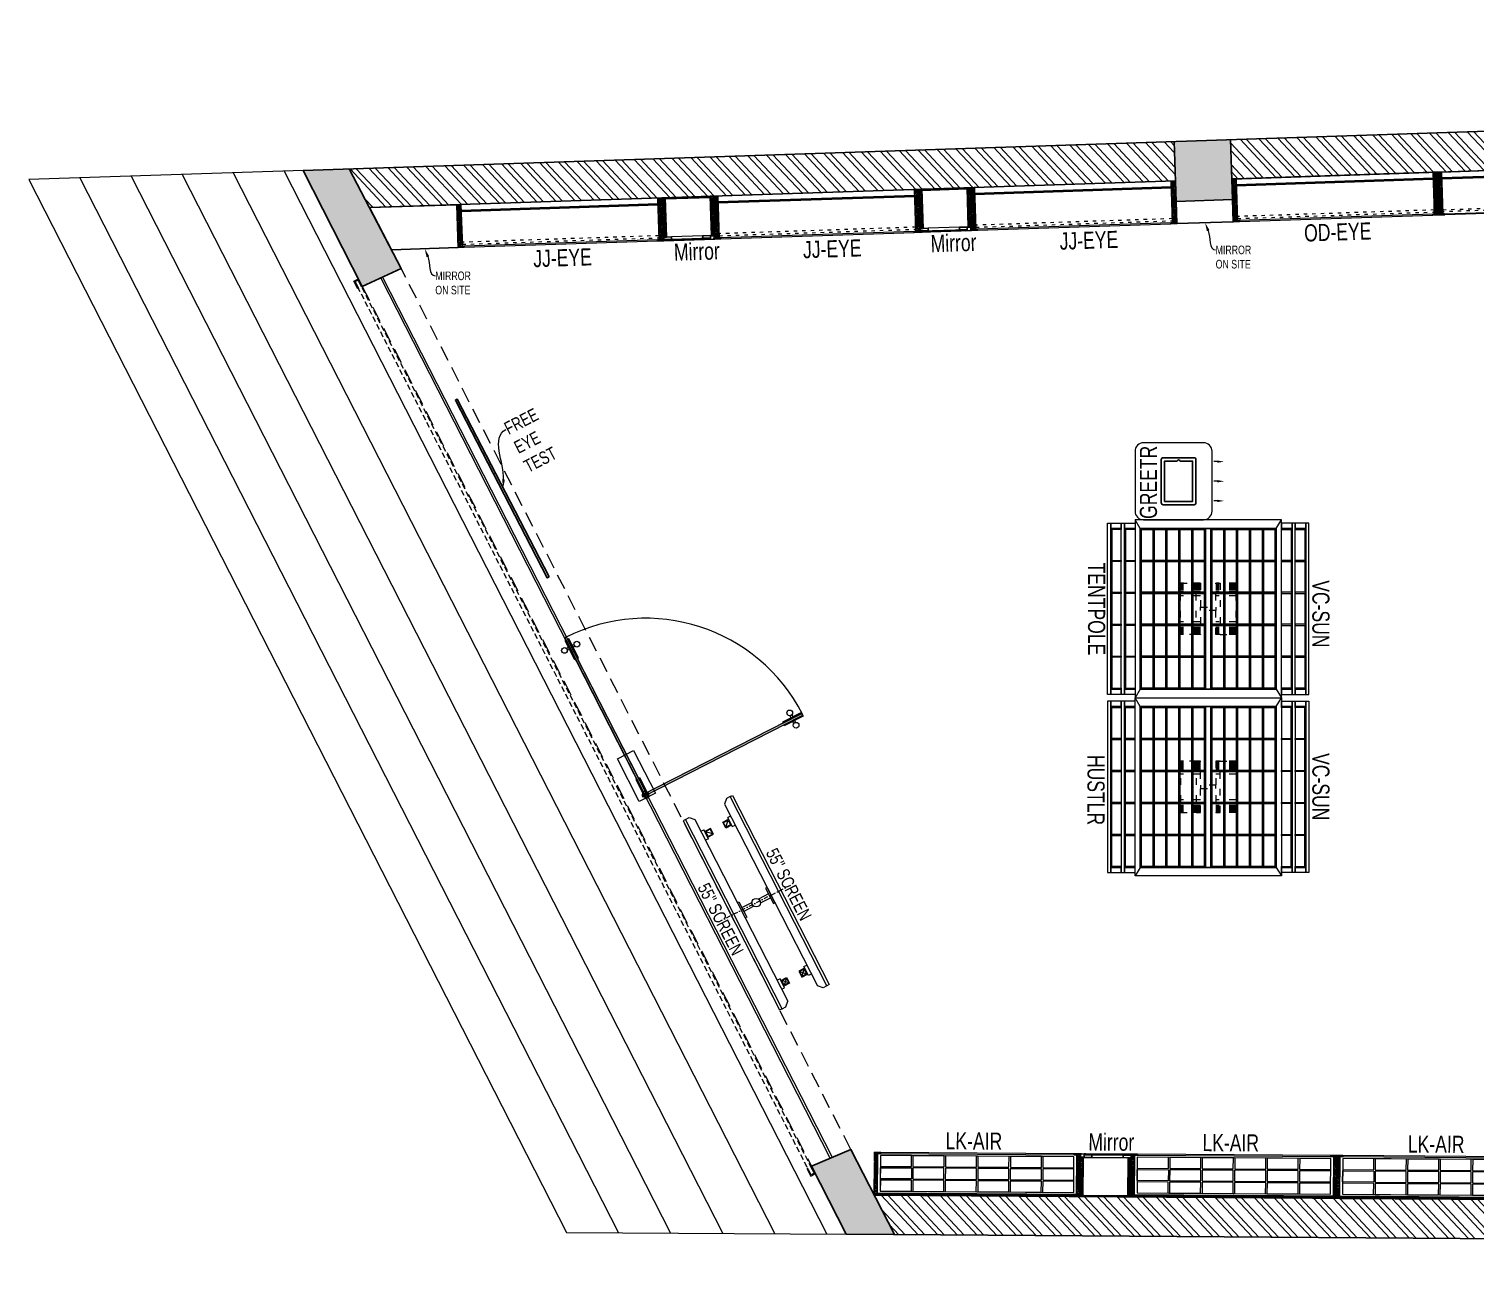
# Model space of a CAD drawing. Header units: feet. Extents: x 7170650 to 7197982, y -5581628 to -5574431.
# Drawn here: x 7170650 to 7179096, y -5581628 to -5574431 of the extents above; entities that cross this region are included whole.
import ezdxf
from ezdxf import colors
from ezdxf.entities.mleader import LeaderData, LeaderLine
from ezdxf.math import Vec2, Vec3

# ---------------------------------------------------------------- set-up
doc = ezdxf.new("R2010")
doc.units = ezdxf.units.FT
doc.header["$LTSCALE"] = 33
doc.header["$MEASUREMENT"] = 0
for name, pattern in [('a_p6_plan_L18$0$HIDDEN', [0.375, 0.25, -0.125]), ('ACAD_ISO03W100', [30, 12, -18]), ('DASHDOT2', [0.5, 0.25, -0.125, 0, -0.125]), ('HIDDENX2', [0.75, 0.5, -0.25])]:
    doc.linetypes.add(name, pattern=pattern)
for name, color, linetype, lineweight in [('A-Glazing', 4, 'Continuous', 20), ('A-shutter', 8, 'Continuous', 18), ('beam', 90, 'Continuous', 9), ('Glazing', 141, 'Continuous', 15), ('LENS-DIM', 252, 'Continuous', 5), ('LENS-PARTITION', 21, 'Continuous', 25), ('LENS-TEXT', 31, 'Continuous', 5), ('LENS_DIMENSION', 193, 'Continuous', 0), ('LENS_TEXT', 31, 'Continuous', 5), ('LK-EQPMT', 3, 'Continuous', 18), ('LK-FF&E FLOOR', 1, 'Continuous', 9), ('LK-FF&E WALL', 1, 'Continuous', 9), ('LK-IT', 3, 'Continuous', 18), ('LN-ELEVATION-1', 81, 'Continuous', 25), ('LN-ELEVATION-2', 103, 'Continuous', 20), ('LN-ELEVATION-3', 125, 'Continuous', 18), ('LN-ELEVATION-4', 145, 'Continuous', 13), ('LN-ELEVATION-5', 167, 'Continuous', 5), ('LN-HATCH', 251, 'Continuous', 0), ('PLANO-TXT', 252, 'Continuous', 5), ('rolling shutter', 1, 'Continuous', 5), ('Steps', 4, 'Continuous', 9)]:
    doc.layers.add(name, color=color, linetype=linetype, lineweight=lineweight)
doc.layers.add('A-WALL', color=1, linetype='Continuous')
doc.layers.add('column', color=10, linetype='Continuous')
doc.styles.add('LK TXT', font='GILC____.TTF', dxfattribs={"height": 100})
doc.styles.get("Standard").update_dxf_attribs({"font": 'GILC____.TTF'})
pattern_1 = [(45, (7858054.0837, 3504049.203), (-4.4901280605, 4.4901280605), [])]
pattern_2 = [(45, (4209746.0415, 1706864.74), (-4.4901280605, 4.4901280605), [])]
pattern_3 = [(45, (4210046.0415, 1706864.74), (-4.4901280605, 4.4901280605), [])]

# ---------------------------------------------------------------- blocks, each defined once
blk = doc.blocks.new('*U48')
at = {"layer": 'A-shutter', "color": 5, "ltscale": 10}
for points in [[(41039715, -1561539.2), (41039715, -1561544.2), (41039670, -1561544.2), (41039670, -1561564.2), (41039715, -1561564.2), (41039715, -1561569.2), (41039665, -1561569.2), (41039665, -1561539.2)], [(41045482.7, -1561539.2), (41045482.7, -1561544.2), (41045527.7, -1561544.2), (41045527.7, -1561564.2), (41045482.7, -1561564.2), (41045482.7, -1561569.2), (41045532.7, -1561569.2), (41045532.7, -1561539.2)]]:
    blk.add_lwpolyline(points, close=True, dxfattribs=at)
at = {"layer": 'A-shutter', "color": 5, "linetype": 'HIDDENX2', "ltscale": 2}
blk.add_lwpolyline([(41039670, -1561544.2), (41039670, -1561564.2), (41045527.7, -1561564.2), (41045527.7, -1561544.2)], close=True, dxfattribs=at)
blk = doc.blocks.new('A$C8e6e9e5d')
at = {"layer": 'column'}
h = blk.add_hatch(color=8, dxfattribs=at)
h.dxf.hatch_style = 1
h.paths.add_polyline_path([(-1889.2, 6873.5), (-1906.9, 7161.4), (-2231, 7150.6), (-2218.9, 6859.7)])
h.paths.add_polyline_path([(-5674.8, 6711.3), (-5688.3, 7035.8), (-6008.1, 7025.1), (-5994.5, 6698)])
h.paths.add_polyline_path([(-9362.8, 6574.6), (-9375.2, 6913.3), (-9710, 6902.2), (-9697.6, 6562.4)])
h.paths.add_polyline_path([(-12996.5, 6462.8), (-13007.4, 6792.6), (-13337.2, 6781.7), (-13326.3, 6451.8)])
h.paths.add_polyline_path([(-20301.8, 6200.1), (-20313.4, 6549.9), (-20643.2, 6538.9), (-20631.6, 6189.1)])
h.paths.add_polyline_path([(-16648.8, 6321.5), (-16660.4, 6671.3), (-16990.2, 6660.3), (-16978.6, 6310.5)])
h.paths.add_polyline_path([(-25384.6, 5691.9), (-25157.6, 5796.7), (-25460.8, 6378.9), (-25730.7, 6369.9)])
h.paths.add_polyline_path([(-22276.7, 154.3), (-22531.3, 652.3), (-22761.9, 555), (-22558.4, 156.3)])
at = {"layer": 'LN-HATCH'}
h = blk.add_hatch(dxfattribs=at)
h.set_pattern_fill('ANSI32', color=256, scale=222, angle=88.11)
h.set_pattern_definition([(133.11, (-3282554.54, 5460117.466), (-60.7760807, -56.89315), []), (133.11, (-3282553.24, 5460156.69), (-60.7760807, -56.89315), [])])
h.paths.add_polyline_path([(0, 0), (-848.4, 7196.5), (-1906.9, 7161.4), (-1895.6, 6978.3), (-1058.3, 7013), (-258.9, 231.8), (-22394.7, 385.1), (-22276.7, 154.3)])
h.paths.add_polyline_path([(-20635.6, 6309.1), (-20643.2, 6538.9), (-25460.8, 6378.9), (-25343, 6152.7)])
h.paths.add_polyline_path([(-16982.6, 6430.4), (-16990.2, 6660.3), (-20313.4, 6549.9), (-20305.7, 6320)], flags=17)
h.paths.add_polyline_path([(-13329.6, 6551.8), (-13337.2, 6781.7), (-16660.4, 6671.3), (-16652.8, 6441.4)], flags=17)
h.paths.add_polyline_path([(-9701.6, 6672.3), (-9710, 6902.2), (-13007.4, 6792.6), (-12999.8, 6562.7)], flags=17)
h.paths.add_polyline_path([(-5999.1, 6807.9), (-6008.1, 7025.1), (-9375.2, 6913.3), (-9366.8, 6684.6)], flags=17)
h.paths.add_polyline_path([(-2223.2, 6964.7), (-2231, 7150.6), (-5688.3, 7035.8), (-5679.4, 6821.2)], flags=17)
at = {"layer": 'A-WALL'}
for p, q in [((-848.4, 7196.5), (-25730.7, 6369.9)), ((-16982.6, 6430.4), (-20305.7, 6320)), ((-20635.6, 6309.1), (-25343, 6152.7)), ((-258.9, 231.8), (-22394.7, 385.1)), ((0, 0), (-22558.4, 156.3))]:
    blk.add_line(p, q, dxfattribs=at)
at = {"layer": 'beam', "linetype": 'a_p6_plan_L18$0$HIDDEN', "lineweight": 5, "ltscale": 11}
blk.add_lwpolyline([(-22531.3, 652.3), (-25157.6, 5796.7), (-25384.6, 5691.9), (-22761.9, 555)], close=True, dxfattribs=at)
at = {"layer": 'column'}
for p, q in [((-20631.6, 6189.1), (-20643.2, 6538.9)), ((-20313.4, 6549.9), (-20301.8, 6200.1)), ((-25730.7, 6369.9), (-25384.6, 5691.9)), ((-25460.8, 6378.9), (-25157.6, 5796.7)), ((-20301.8, 6200.1), (-20631.6, 6189.1)), ((-25157.6, 5796.7), (-25384.6, 5691.9)), ((-22531.3, 652.3), (-22761.9, 555)), ((-22276.7, 154.3), (-22531.3, 652.3)), ((-22761.9, 555), (-22558.4, 156.3))]:
    blk.add_line(p, q, dxfattribs=at)
at = {"layer": 'Steps'}
for p, q in [((-25730.7, 6369.9), (-27331.6, 6316.8)), ((-26735.4, 6336.6), (-23583.7, 163.4)), ((-26437.3, 6346.5), (-23279.5, 161.3)), ((-26139.2, 6356.4), (-22975.3, 159.1)), ((-25841.1, 6366.3), (-22671, 157)), ((-27331.6, 6316.8), (-24192.2, 167.6)), ((-27033.5, 6326.7), (-23888, 165.5)), ((-24192.2, 167.6), (-22558.4, 156.3))]:
    blk.add_line(p, q, dxfattribs=at)
at = {"layer": 'rolling shutter', "color": 2, "xscale": -1, "rotation": 297.0464806206491}
blk.add_blockref('*U48', (20029303.1, -35840919.6), dxfattribs=at)
blk = doc.blocks.new('Entrance Door')
at = {"layer": 'Glazing', "ltscale": 111}
blk.add_hatch(color=256, dxfattribs=at).paths.add_polyline_path([(18, -34.8), (18, -1235), (30, -1235), (30, -34.8)])
at = {"layer": 'Glazing'}
for p, q in [((30, -54.2), (18, -66.2)), ((1117.8, -31.3), (1117.8, -54.3)), ((1117.8, -89.2), (1117.8, -66.3)), ((1132.8, -31.3), (1132.8, -54.3)), ((1132.8, -89.2), (1132.8, -66.3))]:
    blk.add_line(p, q, dxfattribs=at)
at = {"layer": 'Glazing', "ltscale": 44}
for p, q in [((-4.9, -1156.3), (18, -1156.3)), ((52.9, -1156.3), (30, -1156.3)), ((-4.9, -1171.3), (18, -1171.3)), ((52.9, -1171.3), (30, -1171.3))]:
    blk.add_line(p, q, dxfattribs=at)
at = {"layer": 'Glazing'}
for points in [[(320, -120.5), (0, -120.5), (0, 0), (320, 0)], [(0, -54.2), (142.5, -54.2), (142.5, -46.8), (0, -46.8)], [(0, -66.2), (142.5, -66.2), (142.5, -73.7), (0, -73.7)], [(1180.8, -54.3), (1038.3, -54.3), (1038.3, -46.8), (1180.8, -46.8)], [(1180.8, -66.3), (1038.3, -66.3), (1038.3, -73.8), (1180.8, -73.8)]]:
    blk.add_lwpolyline(points, close=True, dxfattribs=at)
at = {"layer": 'Glazing', "ltscale": 222}
blk.add_lwpolyline([(-1.5, -66.2), (1198.8, -66.2), (1198.8, -54.2), (-1.5, -54.2)], close=True, dxfattribs=at)
at = {"layer": 'Glazing', "ltscale": 111}
blk.add_lwpolyline([(18, -34.8), (18, -1235), (30, -1235), (30, -34.8)], close=True, dxfattribs=at)
at = {"layer": 'Glazing', "ltscale": 44}
for points in [[(18, -1092.5), (18, -1235), (10.5, -1235), (10.5, -1092.5)], [(30, -1092.5), (30, -1235), (37.5, -1235), (37.5, -1092.5)]]:
    blk.add_lwpolyline(points, close=True, dxfattribs=at)
at = {"layer": 'Glazing'}
for centre, radius in [((1125.3, -13.9), 19), ((24, -58.7), 19.8), ((1125.3, -106.6), 19)]:
    blk.add_circle(centre, radius, dxfattribs=at)
at = {"layer": 'Glazing', "ltscale": 44}
for centre in [(-22.4, -1163.8), (70.4, -1163.8)]:
    blk.add_circle(centre, 19, dxfattribs=at)
at = {"layer": 'Glazing', "ltscale": 222}
blk.add_arc((24, -60.2), 1174.8, 270, 359.99955, dxfattribs=at)
blk = doc.blocks.new('JJ SH 1200')
at = {"layer": 'LN-HATCH', "ltscale": 0.5}
h = blk.add_hatch(dxfattribs=at)
h.set_pattern_fill('ANSI31', color=256, scale=2)
h.set_pattern_definition([(45, (4097187.331, 1708800.267), (-4.4901280605, 4.4901280605), [])])
h.paths.add_polyline_path([(792.1, 220), (792.1, 30), (786.1, 30), (786.1, 20), (792.1, 20), (792.1, -24), (767.1, -24), (767.1, 220)])
h.paths.add_polyline_path([(-382.9, 180), (767.1, 180), (767.1, 186), (-382.9, 186)])
h.paths.add_polyline_path([(757.1, -24), (757.1, -30), (792.1, -30), (792.1, -24)])
h.paths.add_polyline_path([(-407.9, 220), (-407.9, 30), (-401.9, 30), (-401.9, 20), (-407.9, 20), (-407.9, -24), (-382.9, -24), (-382.9, 220)])
h.paths.add_polyline_path([(-372.9, -24), (-372.9, -30), (-407.9, -30), (-407.9, -24)])
at = {"layer": 'LN-ELEVATION-1', "ltscale": 0.5}
for points in [[(-407.9, 220), (-407.9, 30), (-401.9, 30), (-401.9, 20), (-407.9, 20), (-407.9, -24), (-382.9, -24), (-382.9, 220)], [(-382.9, 180), (767.1, 180), (767.1, 186), (-382.9, 186)], [(792.1, 220), (792.1, 30), (786.1, 30), (786.1, 20), (792.1, 20), (792.1, -24), (767.1, -24), (767.1, 220)], [(-372.9, -24), (-372.9, -30), (-407.9, -30), (-407.9, -24)], [(757.1, -24), (757.1, -30), (792.1, -30), (792.1, -24)]]:
    blk.add_lwpolyline(points, close=True, dxfattribs=at)
at = {"layer": 'LN-ELEVATION-3', "ltscale": 0.5}
for p, q in [((767.1, 220), (-382.9, 220)), ((757.1, -24), (-372.9, -24)), ((-372.9, -30), (757.1, -30))]:
    blk.add_line(p, q, dxfattribs=at)
at = {"layer": 'LN-ELEVATION-4', "linetype": 'ACAD_ISO03W100', "ltscale": 0.05}
blk.add_lwpolyline([(767.1, 0), (-382.9, 0), (-382.9, -12), (767.1, -12)], close=True, dxfattribs=at)
blk = doc.blocks.new('MIRROR')
at = {"layer": 'LN-HATCH', "ltscale": 0.5}
h = blk.add_hatch(dxfattribs=at)
h.set_pattern_fill('ANSI31', color=256, scale=2)
h.set_pattern_definition([(45, (4060433.7416, 1708720.787), (-4.4901280605, 4.4901280605), [])])
h.paths.add_polyline_path([(212.9, 101.3), (230.9, 101.3), (230.9, -127.7), (212.9, -127.7)])
h.paths.add_polyline_path([(230.9, 95.3), (494.9, 95.3), (494.9, 101.3), (230.9, 101.3)])
h.paths.add_polyline_path([(512.9, 101.3), (494.9, 101.3), (494.9, -127.7), (512.9, -127.7)])
at = {"layer": 'Defpoints'}
blk.add_lwpolyline([(512.9, 101.3), (212.9, 101.3), (212.9, -148.7), (512.9, -148.7)], close=True, dxfattribs=at)
at = {"layer": 'LN-ELEVATION-1'}
for points in [[(212.9, 101.3), (230.9, 101.3), (230.9, -127.7), (212.9, -127.7)], [(230.9, 95.3), (494.9, 95.3), (494.9, 101.3), (230.9, 101.3)], [(512.9, 101.3), (494.9, 101.3), (494.9, -127.7), (512.9, -127.7)], [(259.9, -141.7), (259.9, -127.7), (214.9, -127.7), (214.9, -148.7), (223.9, -148.7), (223.9, -147.2), (216.4, -147.2), (216.4, -141.7)], [(442.9, -141.7), (442.9, -127.7), (487.9, -127.7), (487.9, -148.7), (478.9, -148.7), (478.9, -147.2), (486.4, -147.2), (486.4, -141.7)], [(504.9, -148.7), (504.9, -147.2), (509.4, -147.2), (509.4, -129.2), (487.9, -129.2), (487.9, -127.7), (510.9, -127.7), (510.9, -148.7)]]:
    blk.add_lwpolyline(points, close=True, dxfattribs=at)
at = {"layer": 'LN-ELEVATION-2', "color": 4, "lineweight": 0}
blk.add_lwpolyline([(216.4, -141.7), (486.4, -141.7), (486.4, -147.2), (216.4, -147.2)], close=True, dxfattribs=at)
at = {"layer": 'LN-ELEVATION-2'}
blk.add_lwpolyline([(259.9, -141.7), (442.9, -141.7), (442.9, -127.7), (259.9, -127.7)], close=True, dxfattribs=at)
at = {"layer": 'LN-ELEVATION-4', "ltscale": 0.5}
blk.add_line((478.9, -148.7), (223.9, -148.7), dxfattribs=at)
blk = doc.blocks.new('VC HD 1200')
at = {"layer": 'LN-HATCH', "ltscale": 0.5}
h = blk.add_hatch(dxfattribs=at)
h.set_pattern_fill('ANSI31', color=256, scale=2)
h.set_pattern_definition([(45, (3760859.753, 1795248.936), (-4.490128061, 4.490128061), [])])
h.paths.add_polyline_path([(-1200, 250), (-1200, 60), (-1194, 60), (-1194, 50), (-1200, 50), (-1200, 6), (-1182, 6), (-1182, 250)])
h = blk.add_hatch(dxfattribs=at)
h.set_pattern_fill('ANSI31', color=256, scale=2)
h.set_pattern_definition(pattern_1)
h.paths.add_polyline_path([(0, 250), (0, 60), (-6, 60), (-6, 50), (0, 50), (0, 6), (-18, 6), (-18, 250)])
h = blk.add_hatch(dxfattribs=at)
h.set_pattern_fill('ANSI31', color=256, scale=2)
h.set_pattern_definition([(45, (7858047.0837, 3504049.203), (-4.4901280605, 4.4901280605), [])])
h.paths.add_polyline_path([(-1165, 6), (-1165, 0), (-1200, 0), (-1200, 6)])
h = blk.add_hatch(dxfattribs=at)
h.set_pattern_fill('ANSI31', color=256, scale=2)
h.set_pattern_definition(pattern_1)
h.paths.add_polyline_path([(-28, 6), (-28, 0), (0, 0), (0, 6)])
at = {"layer": 'LN-ELEVATION-1', "ltscale": 0.5}
for points in [[(-1200, 250), (-1200, 60), (-1194, 60), (-1194, 50), (-1200, 50), (-1200, 6), (-1182, 6), (-1182, 250)], [(-18, 238), (-1182, 238), (-1182, 244), (-18, 244)], [(0, 250), (0, 60), (-6, 60), (-6, 50), (0, 50), (0, 6), (-18, 6), (-18, 250)], [(-1165, 6), (-1165, 0), (-1200, 0), (-1200, 6)], [(-35, 6), (-35, 0), (0, 0), (0, 6)]]:
    blk.add_lwpolyline(points, close=True, dxfattribs=at)
at = {"layer": 'LN-ELEVATION-3', "ltscale": 0.5}
for p, q in [((-1182, 250), (-18, 250)), ((-1165, 6), (-35, 6)), ((-35, 0), (-1165, 0))]:
    blk.add_line(p, q, dxfattribs=at)
for points in [[(-1165, 226), (-35, 226), (-35, 18), (-1165, 18)], [(-1165, 226), (-983.3, 226), (-983.3, 162), (-1165, 162)], [(-975.3, 226), (-793.7, 226), (-793.7, 162), (-975.3, 162)], [(-785.7, 226), (-604, 226), (-604, 162), (-785.7, 162)], [(-596, 226), (-414.3, 226), (-414.3, 162), (-596, 162)], [(-406.3, 226), (-224.7, 226), (-224.7, 162), (-406.3, 162)], [(-216.7, 226), (-35, 226), (-35, 162), (-216.7, 162)], [(-1165, 90), (-983.3, 90), (-983.3, 154), (-1165, 154)], [(-975.3, 154), (-793.7, 154), (-793.7, 90), (-975.3, 90)], [(-785.7, 154), (-604, 154), (-604, 90), (-785.7, 90)], [(-596, 154), (-414.3, 154), (-414.3, 90), (-596, 90)], [(-406.3, 154), (-224.7, 154), (-224.7, 90), (-406.3, 90)], [(-216.7, 154), (-35, 154), (-35, 90), (-216.7, 90)], [(-1165, 82), (-983.3, 82), (-983.3, 18), (-1165, 18)], [(-975.3, 82), (-793.7, 82), (-793.7, 18), (-975.3, 18)], [(-785.7, 82), (-604, 82), (-604, 18), (-785.7, 18)], [(-596, 82), (-414.3, 82), (-414.3, 18), (-596, 18)], [(-406.3, 82), (-224.7, 82), (-224.7, 18), (-406.3, 18)], [(-216.7, 82), (-35, 82), (-35, 18), (-216.7, 18)]]:
    blk.add_lwpolyline(points, close=True, dxfattribs=at)
blk = doc.blocks.new('CLENS 900')
at = {"layer": 'LN-HATCH', "ltscale": 0.5}
h = blk.add_hatch(dxfattribs=at)
h.set_pattern_fill('ANSI31', color=256, scale=50)
h.set_pattern_definition([(45, (911.795, 250), (-4.419417, 4.419417), [])])
h.paths.add_polyline_path([(0, 250), (0, 60), (6, 60), (6, 50), (0, 50), (0, 6), (25, 6), (25, 250)])
h = blk.add_hatch(dxfattribs=at)
h.set_pattern_fill('ANSI31', color=256, scale=2)
h.set_pattern_definition(pattern_3)
h.paths.add_polyline_path([(875, 210), (25, 210), (25, 216), (875, 216)])
h = blk.add_hatch(dxfattribs=at)
h.set_pattern_fill('ANSI31', color=256, scale=2)
h.set_pattern_definition(pattern_2)
h.paths.add_polyline_path([(900, 250), (900, 60), (894, 60), (894, 50), (900, 50), (900, 6), (875, 6), (875, 250)])
h = blk.add_hatch(dxfattribs=at)
h.set_pattern_fill('ANSI31', color=256, scale=2)
h.set_pattern_definition(pattern_3)
h.paths.add_polyline_path([(35, 6), (35, 0), (0, 0), (0, 6)])
h = blk.add_hatch(dxfattribs=at)
h.set_pattern_fill('ANSI31', color=256, scale=2)
h.set_pattern_definition(pattern_2)
h.paths.add_polyline_path([(865, 6), (865, 0), (900, 0), (900, 6)])
at = {"layer": 'LN-ELEVATION-1', "ltscale": 0.5}
for points in [[(0, 250), (0, 60), (6, 60), (6, 50), (0, 50), (0, 6), (25, 6), (25, 250)], [(875, 210), (25, 210), (25, 216), (875, 216)], [(900, 250), (900, 60), (894, 60), (894, 50), (900, 50), (900, 6), (875, 6), (875, 250)], [(35, 6), (35, 0), (0, 0), (0, 6)], [(865, 6), (865, 0), (900, 0), (900, 6)]]:
    blk.add_lwpolyline(points, close=True, dxfattribs=at)
at = {"layer": 'LN-ELEVATION-3', "ltscale": 0.5}
for p, q in [((25, 250), (875, 250)), ((35, 6), (865, 6)), ((865, 0), (35, 0))]:
    blk.add_line(p, q, dxfattribs=at)
at = {"layer": 'LN-ELEVATION-4', "linetype": 'ACAD_ISO03W100', "ltscale": 0.05}
blk.add_lwpolyline([(25, 30), (875, 30), (875, 18), (25, 18)], close=True, dxfattribs=at)
blk = doc.blocks.new('ffgd')
at = {"layer": 'LN-ELEVATION-4', "linetype": 'ACAD_ISO03W100', "ltscale": 0.1}
blk.add_lwpolyline([(0, 47.3), (0, -41.5), (-20, -41.5), (-20, 47.3)], close=True, dxfattribs=at)
at = {"layer": 'LN-ELEVATION-5', "linetype": 'ACAD_ISO03W100', "ltscale": 0.1}
for p, q in [((-159.9, 165.7), (-159.9, 47.3)), ((-159.7, 165.7), (-159.7, 47.3)), ((-159.4, 165.7), (-159.4, 47.3)), ((-159, 165.7), (-159, 47.3)), ((-158.5, 165.7), (-158.5, 47.3)), ((-157.9, 165.7), (-157.9, 47.3)), ((-157.1, 165.7), (-157.1, 47.3)), ((-156.1, 165.7), (-156.1, 47.3)), ((-154.1, 165.7), (-154.1, 47.3)), ((-151.1, 165.7), (-151.1, 47.3)), ((-146.1, 165.7), (-146.1, 47.3)), ((-141.1, 165.7), (-141.1, 47.3)), ((-135.1, 165.7), (-135.1, 47.3)), ((-128.1, 165.7), (-128.1, 47.3)), ((-120.1, 165.7), (-120.1, 47.3)), ((-111.1, 165.7), (-111.1, 47.3)), ((-102.1, 165.7), (-102.1, 47.3)), ((-85, 165.7), (-85, 47.3)), ((65, 165.7), (65, 47.3)), ((82.1, 165.7), (82.1, 47.3)), ((91.1, 165.7), (91.1, 47.3)), ((100.1, 165.7), (100.1, 47.3)), ((108.1, 165.7), (108.1, 47.3)), ((115.1, 165.7), (115.1, 47.3)), ((121.1, 165.7), (121.1, 47.3)), ((126.1, 165.7), (126.1, 47.3)), ((131.1, 165.7), (131.1, 47.3)), ((134.1, 165.7), (134.1, 47.3)), ((136.1, 165.7), (136.1, 47.3)), ((137.1, 165.7), (137.1, 47.3)), ((137.9, 165.7), (137.9, 47.3)), ((138.5, 165.7), (138.5, 47.3)), ((139, 165.7), (139, 47.3)), ((139.4, 165.7), (139.4, 47.3)), ((139.7, 165.7), (139.7, 47.3)), ((139.9, 165.7), (139.9, 47.3)), ((-159.9, -41.5), (-159.9, -159.9)), ((-159.7, -41.5), (-159.7, -159.9)), ((-159.4, -41.5), (-159.4, -159.9)), ((-159, -41.5), (-159, -159.9)), ((-158.5, -41.5), (-158.5, -159.9)), ((-157.9, -41.5), (-157.9, -159.9)), ((-157.1, -41.5), (-157.1, -159.9)), ((-156.1, -41.5), (-156.1, -159.9)), ((-154.1, -41.5), (-154.1, -159.9)), ((-151.1, -41.5), (-151.1, -159.9)), ((-146.1, -41.5), (-146.1, -159.9)), ((-141.1, -41.5), (-141.1, -159.9)), ((-135.1, -41.5), (-135.1, -159.9)), ((-128.1, -41.5), (-128.1, -159.9)), ((-120.1, -41.5), (-120.1, -159.9)), ((-111.1, -41.5), (-111.1, -159.9)), ((-102.1, -41.5), (-102.1, -159.9)), ((-85, -41.5), (-85, -159.9)), ((65, -41.5), (65, -159.9)), ((82.1, -41.5), (82.1, -159.9)), ((91.1, -41.5), (91.1, -159.9)), ((100.1, -41.5), (100.1, -159.9)), ((108.1, -41.5), (108.1, -159.9)), ((115.1, -41.5), (115.1, -159.9)), ((121.1, -41.5), (121.1, -159.9)), ((126.1, -41.5), (126.1, -159.9)), ((131.1, -41.5), (131.1, -159.9)), ((134.1, -41.5), (134.1, -159.9)), ((136.1, -41.5), (136.1, -159.9)), ((137.1, -41.5), (137.1, -159.9)), ((137.9, -41.5), (137.9, -159.9)), ((138.5, -41.5), (138.5, -159.9)), ((139, -41.5), (139, -159.9)), ((139.4, -41.5), (139.4, -159.9)), ((139.7, -41.5), (139.7, -159.9)), ((139.9, -41.5), (139.9, -159.9))]:
    blk.add_line(p, q, dxfattribs=at)
for points in [[(140, 73), (140, 165.7), (-160, 165.7), (-160, 73)], [(140, -67.1), (140, -159.9), (-160, -159.9), (-160, -67.1)]]:
    blk.add_lwpolyline(points, dxfattribs=at)
for points in [[(140, 73), (140, 47.3), (-160, 47.3), (-160, 73)], [(140, -41.5), (140, -67.1), (-160, -67.1), (-160, -41.5)]]:
    blk.add_lwpolyline(points, close=True, dxfattribs=at)
blk = doc.blocks.new('EURO 1040 x 1175')
at = {"layer": 'LN-ELEVATION-1'}
for points in [[(-470, -327.4), (470, -327.4), (470, 467.6), (-470, 467.6)], [(-470, 85.1), (470, 85.1), (470, 467.6), (-470, 467.6)], [(-283.2, 85.1), (-277.2, 85.1), (-277.2, 467.6), (-283.2, 467.6)], [(-96.4, 85.1), (-90.4, 85.1), (-90.4, 467.6), (-96.4, 467.6)], [(90.4, 85.1), (96.4, 85.1), (96.4, 467.6), (90.4, 467.6)], [(277.2, 85.1), (283.2, 85.1), (283.2, 467.6), (277.2, 467.6)], [(-470, 386.6), (-283.2, 386.6), (-283.2, 392.6), (-470, 392.6)], [(-277.2, 386.6), (-96.4, 386.6), (-96.4, 392.6), (-277.2, 392.6)], [(-90.4, 386.6), (90.4, 386.6), (90.4, 392.6), (-90.4, 392.6)], [(96.4, 386.6), (277.2, 386.6), (277.2, 392.6), (96.4, 392.6)], [(283.2, 386.6), (470, 386.6), (470, 392.6), (283.2, 392.6)], [(-470, 311.2), (-283.2, 311.2), (-283.2, 317.2), (-470, 317.2)], [(-277.2, 311.2), (-96.4, 311.2), (-96.4, 317.2), (-277.2, 317.2)], [(-90.4, 311.2), (90.4, 311.2), (90.4, 317.2), (-90.4, 317.2)], [(96.4, 311.2), (277.2, 311.2), (277.2, 317.2), (96.4, 317.2)], [(283.2, 311.2), (470, 311.2), (470, 317.2), (283.2, 317.2)], [(-470, 235.8), (-283.2, 235.8), (-283.2, 241.8), (-470, 241.8)], [(-277.2, 235.8), (-96.4, 235.8), (-96.4, 241.8), (-277.2, 241.8)], [(-90.4, 235.8), (90.4, 235.8), (90.4, 241.8), (-90.4, 241.8)], [(96.4, 235.8), (277.2, 235.8), (277.2, 241.8), (96.4, 241.8)], [(283.2, 235.8), (470, 235.8), (470, 241.8), (283.2, 241.8)], [(-470, 160.4), (-283.2, 160.4), (-283.2, 166.4), (-470, 166.4)], [(-470, 85.1), (470, 85.1), (470, 55.1), (-470, 55.1)], [(-277.2, 160.4), (-96.4, 160.4), (-96.4, 166.4), (-277.2, 166.4)], [(-90.4, 160.4), (90.4, 160.4), (90.4, 166.4), (-90.4, 166.4)], [(96.4, 160.4), (277.2, 160.4), (277.2, 166.4), (96.4, 166.4)], [(283.2, 160.4), (470, 160.4), (470, 166.4), (283.2, 166.4)], [(-470, 55.1), (470, 55.1), (470, -327.4), (-470, -327.4)], [(-283.2, 55.1), (-277.2, 55.1), (-277.2, -327.4), (-283.2, -327.4)], [(-96.4, 55.1), (-90.4, 55.1), (-90.4, -327.4), (-96.4, -327.4)], [(90.4, 55.1), (96.4, 55.1), (96.4, -327.4), (90.4, -327.4)], [(277.2, 55.1), (283.2, 55.1), (283.2, -327.4), (277.2, -327.4)], [(-470, -20.3), (-283.2, -20.3), (-283.2, -26.3), (-470, -26.3)], [(-277.2, -20.3), (-96.4, -20.3), (-96.4, -26.3), (-277.2, -26.3)], [(-90.4, -20.3), (90.4, -20.3), (90.4, -26.3), (-90.4, -26.3)], [(96.4, -20.3), (277.2, -20.3), (277.2, -26.3), (96.4, -26.3)], [(283.2, -20.3), (470, -20.3), (470, -26.3), (283.2, -26.3)], [(-470, -95.7), (-283.2, -95.7), (-283.2, -101.7), (-470, -101.7)], [(-277.2, -95.7), (-96.4, -95.7), (-96.4, -101.7), (-277.2, -101.7)], [(-90.4, -95.7), (90.4, -95.7), (90.4, -101.7), (-90.4, -101.7)], [(96.4, -95.7), (277.2, -95.7), (277.2, -101.7), (96.4, -101.7)], [(283.2, -95.7), (470, -95.7), (470, -101.7), (283.2, -101.7)], [(-470, -171.1), (-283.2, -171.1), (-283.2, -177.1), (-470, -177.1)], [(-470, -246.4), (-283.2, -246.4), (-283.2, -252.4), (-470, -252.4)], [(-277.2, -171.1), (-96.4, -171.1), (-96.4, -177.1), (-277.2, -177.1)], [(-277.2, -246.4), (-96.4, -246.4), (-96.4, -252.4), (-277.2, -252.4)], [(-90.4, -171.1), (90.4, -171.1), (90.4, -177.1), (-90.4, -177.1)], [(-90.4, -246.4), (90.4, -246.4), (90.4, -252.4), (-90.4, -252.4)], [(96.4, -171.1), (277.2, -171.1), (277.2, -177.1), (96.4, -177.1)], [(96.4, -246.4), (277.2, -246.4), (277.2, -252.4), (96.4, -252.4)], [(283.2, -171.1), (470, -171.1), (470, -177.1), (283.2, -177.1)], [(283.2, -246.4), (470, -246.4), (470, -252.4), (283.2, -252.4)]]:
    blk.add_lwpolyline(points, close=True, dxfattribs=at)
for points in [[(-283.2, 461.6), (-464, 461.6), (-464, 317.2)], [(-96.4, 461.6), (-277.2, 461.6)], [(90.4, 461.6), (-90.4, 461.6)], [(277.2, 461.6), (96.4, 461.6)], [(464, 317.2), (464, 461.6), (283.2, 461.6)], [(-464, 311.2), (-464, 241.8)], [(464, 241.8), (464, 311.2)], [(-464, 235.8), (-464, 166.4)], [(464, 166.4), (464, 235.8)], [(-464, 160.4), (-464, 91.1), (-283.2, 91.1)], [(-277.2, 91.1), (-96.4, 91.1)], [(-90.4, 91.1), (90.4, 91.1)], [(96.4, 91.1), (277.2, 91.1)], [(283.2, 91.1), (464, 91.1), (464, 160.4)], [(-464, -20.3), (-464, 49.1), (-283.2, 49.1)], [(-277.2, 49.1), (-96.4, 49.1)], [(-90.4, 49.1), (90.4, 49.1)], [(96.4, 49.1), (277.2, 49.1)], [(283.2, 49.1), (464, 49.1), (464, -20.3)], [(-464, -95.7), (-464, -26.3)], [(464, -26.3), (464, -95.7)], [(-464, -171.1), (-464, -101.7)], [(464, -101.7), (464, -171.1)], [(-283.2, -321.4), (-464, -321.4), (-464, -177.1)], [(464, -177.1), (464, -321.4), (283.2, -321.4)], [(-96.4, -321.4), (-277.2, -321.4)], [(90.4, -321.4), (-90.4, -321.4)], [(277.2, -321.4), (96.4, -321.4)]]:
    blk.add_lwpolyline(points, dxfattribs=at)
at = {"layer": 'LN-ELEVATION-2'}
blk.add_lwpolyline([(-520, -357.4), (520, -357.4), (520, 497.6), (-520, 497.6)], close=True, dxfattribs=at)
for points in [[(-470, 467.6), (-520, 497.6)], [(470, 467.6), (520, 497.6)], [(-470, -327.4), (-520, -357.4)], [(470, -327.4), (520, -357.4)]]:
    blk.add_lwpolyline(points, dxfattribs=at)
at = {"layer": 'LN-ELEVATION-3'}
for points in [[(-500, 559.6), (500, 559.6), (500, 577.6), (-500, 577.6)], [(-500, 497.6), (-470, 497.6), (-470, 559.6), (-500, 559.6)], [(470, 497.6), (500, 497.6), (500, 559.6), (470, 559.6)], [(-500, -357.4), (-470, -357.4), (-470, -419.4), (-500, -419.4)], [(-500, -419.4), (500, -419.4), (500, -437.4), (-500, -437.4)], [(470, -357.4), (500, -357.4), (500, -419.4), (470, -419.4)]]:
    blk.add_lwpolyline(points, close=True, dxfattribs=at)
at = {"layer": 'LN-ELEVATION-4'}
for points in [[(-500, 639.6), (500, 639.6), (500, 657.6), (-500, 657.6)], [(-500, 577.6), (-470, 577.6), (-470, 639.6), (-500, 639.6)], [(470, 577.6), (500, 577.6), (500, 639.6), (470, 639.6)], [(-470, 497.6), (-464, 497.6), (-464, 559.6), (-470, 559.6)], [(-464, 553.6), (-283.2, 553.6), (-283.2, 559.6), (-464, 559.6)], [(-283.2, 497.6), (-277.2, 497.6), (-277.2, 559.6), (-283.2, 559.6)], [(-277.2, 553.6), (-96.4, 553.6), (-96.4, 559.6), (-277.2, 559.6)], [(-96.4, 497.6), (-90.4, 497.6), (-90.4, 559.6), (-96.4, 559.6)], [(-90.4, 553.6), (90.4, 553.6), (90.4, 559.6), (-90.4, 559.6)], [(90.4, 497.6), (96.4, 497.6), (96.4, 559.6), (90.4, 559.6)], [(96.4, 553.6), (277.2, 553.6), (277.2, 559.6), (96.4, 559.6)], [(277.2, 497.6), (283.2, 497.6), (283.2, 559.6), (277.2, 559.6)], [(283.2, 553.6), (464, 553.6), (464, 559.6), (283.2, 559.6)], [(464, 497.6), (470, 497.6), (470, 559.6), (464, 559.6)], [(-470, -357.4), (-464, -357.4), (-464, -419.4), (-470, -419.4)], [(-464, -413.4), (-283.2, -413.4), (-283.2, -419.4), (-464, -419.4)], [(-283.2, -357.4), (-277.2, -357.4), (-277.2, -419.4), (-283.2, -419.4)], [(-277.2, -413.4), (-96.4, -413.4), (-96.4, -419.4), (-277.2, -419.4)], [(-96.4, -357.4), (-90.4, -357.4), (-90.4, -419.4), (-96.4, -419.4)], [(-90.4, -413.4), (90.4, -413.4), (90.4, -419.4), (-90.4, -419.4)], [(90.4, -357.4), (96.4, -357.4), (96.4, -419.4), (90.4, -419.4)], [(96.4, -413.4), (277.2, -413.4), (277.2, -419.4), (96.4, -419.4)], [(277.2, -357.4), (283.2, -357.4), (283.2, -419.4), (277.2, -419.4)], [(283.2, -413.4), (464, -413.4), (464, -419.4), (283.2, -419.4)], [(464, -357.4), (470, -357.4), (470, -419.4), (464, -419.4)], [(-500, -437.4), (-470, -437.4), (-470, -499.4), (-500, -499.4)], [(-500, -499.4), (500, -499.4), (500, -517.4), (-500, -517.4)], [(470, -437.4), (500, -437.4), (500, -499.4), (470, -499.4)]]:
    blk.add_lwpolyline(points, close=True, dxfattribs=at)
at = {"layer": 'LN-ELEVATION-5'}
for points in [[(-470, 577.6), (-464, 577.6), (-464, 639.6), (-470, 639.6)], [(-464, 633.6), (-283.2, 633.6), (-283.2, 639.6), (-464, 639.6)], [(-283.2, 577.6), (-277.2, 577.6), (-277.2, 639.6), (-283.2, 639.6)], [(-277.2, 633.6), (-96.4, 633.6), (-96.4, 639.6), (-277.2, 639.6)], [(-96.4, 577.6), (-90.4, 577.6), (-90.4, 639.6), (-96.4, 639.6)], [(-90.4, 633.6), (90.4, 633.6), (90.4, 639.6), (-90.4, 639.6)], [(90.4, 577.6), (96.4, 577.6), (96.4, 639.6), (90.4, 639.6)], [(96.4, 633.6), (277.2, 633.6), (277.2, 639.6), (96.4, 639.6)], [(277.2, 577.6), (283.2, 577.6), (283.2, 639.6), (277.2, 639.6)], [(283.2, 633.6), (464, 633.6), (464, 639.6), (283.2, 639.6)], [(464, 577.6), (470, 577.6), (470, 639.6), (464, 639.6)], [(-470, -437.4), (-464, -437.4), (-464, -499.4), (-470, -499.4)], [(-464, -493.4), (-283.2, -493.4), (-283.2, -499.4), (-464, -499.4)], [(-283.2, -437.4), (-277.2, -437.4), (-277.2, -499.4), (-283.2, -499.4)], [(-277.2, -493.4), (-96.4, -493.4), (-96.4, -499.4), (-277.2, -499.4)], [(-96.4, -437.4), (-90.4, -437.4), (-90.4, -499.4), (-96.4, -499.4)], [(-90.4, -493.4), (90.4, -493.4), (90.4, -499.4), (-90.4, -499.4)], [(90.4, -437.4), (96.4, -437.4), (96.4, -499.4), (90.4, -499.4)], [(96.4, -493.4), (277.2, -493.4), (277.2, -499.4), (96.4, -499.4)], [(277.2, -437.4), (283.2, -437.4), (283.2, -499.4), (277.2, -499.4)], [(283.2, -493.4), (464, -493.4), (464, -499.4), (283.2, -499.4)], [(464, -437.4), (470, -437.4), (470, -499.4), (464, -499.4)]]:
    blk.add_lwpolyline(points, close=True, dxfattribs=at)
at = {"layer": 'LENS-DIM'}
blk.add_blockref('ffgd', (10, 67.1), dxfattribs=at)
blk = doc.blocks.new('GREETR 450x450')
at = {"layer": 'LN-ELEVATION-1', "linetype": 'ByBlock', "lineweight": -2}
for p, q in [((481.3, 339.7), (461, 339.7)), ((481.3, 225), (461, 225)), ((481.3, 110.3), (461, 110.3))]:
    blk.add_line(p, q, dxfattribs=at)
at = {"layer": 'LN-ELEVATION-1'}
for points in [[(355.5, 98.3), (355.5, 352.3, 0.414214), (345.5, 362.3), (163.5, 362.3, 0.414214), (153.5, 352.3), (153.5, 98.3, 0.414214), (163.5, 88.3), (345.5, 88.3, 0.414214)], [(264, 342.8), (336.5, 342.8), (336.5, 107.8), (172.5, 107.8), (172.5, 342.8), (245, 342.8, 0.327538), (246.9, 344.2, -0.733799), (262.1, 344.2, 0.327538)]]:
    blk.add_lwpolyline(points, format="xyb", close=True, dxfattribs=at)
at = {"layer": 'LN-ELEVATION-1', "linetype": 'ByBlock', "lineweight": -2}
for points in [[(481.3, 346.4), (481.3, 333.1), (521.3, 339.7)], [(481.3, 231.7), (481.3, 218.3), (521.3, 225)], [(481.3, 116.9), (481.3, 103.6), (521.3, 110.3)]]:
    blk.add_solid(points, dxfattribs=at)
at = {"layer": 'LN-ELEVATION-2'}
blk.add_lwpolyline([(50, 0), (400, 0, 0.414214), (450, 50), (450, 400, 0.414214), (400, 450), (50, 450, 0.414214), (0, 400), (0, 50, 0.414214)], format="xyb", close=True, dxfattribs=at)
at = {"layer": 'LENS-TEXT', "color": 0, "linetype": 'Continuous', "ltscale": 3, "insert": (78.9, 218.7), "char_height": 100, "attachment_point": 5, "rotation": 90, "style": 'LK TXT'}
blk.add_mtext_dynamic_manual_height_columns('GREETR', width=353.056, gutter_width=0.5, heights=[0], dxfattribs=at)
blk = doc.blocks.new('55INCH')
at = {"layer": 'LK-EQPMT', "ltscale": 12}
for p, q in [((2111558.8, 1135690.5), (2111583.2, 1135690.5)), ((2111583.2, 1135690.5), (2111607.7, 1135666)), ((2111607.7, 1134473.9), (2111607.7, 1135666)), ((2111607.7, 1135587.9), (2111627.2, 1135587.9)), ((2111627.2, 1135587.9), (2111627.2, 1135529.3)), ((2111627.2, 1135529.3), (2111607.7, 1135529.3)), ((2111627.2, 1134610.6), (2111607.7, 1134610.6)), ((2111627.2, 1134610.6), (2111627.2, 1134552)), ((2111583.2, 1134449.5), (2111607.7, 1134473.9)), ((2111607.7, 1134552), (2111627.2, 1134552)), ((2111558.8, 1134449.5), (2111583.2, 1134449.5))]:
    blk.add_line(p, q, dxfattribs=at)
at = {"layer": 'LK-EQPMT'}
for p, q in [((2111661.6, 1135543.3), (2111631, 1135573.9)), ((2111661.6, 1135573.9), (2111631, 1135543.3)), ((2111661.6, 1134597.1), (2111631, 1134566.5))]:
    blk.add_line(p, q, dxfattribs=at)
at = {"layer": 'LK-EQPMT', "ltscale": 12}
blk.add_lwpolyline([(2111542.6, 1135690.5), (2111558.8, 1135690.5), (2111558.8, 1134449.5), (2111542.6, 1134449.5)], close=True, dxfattribs=at)
at = {"layer": 'LK-EQPMT'}
for points in [[(2111627.2, 1135577.7), (2111627.2, 1135539.5), (2111665.4, 1135539.5), (2111665.4, 1135577.7)], [(2111631, 1135573.9), (2111631, 1135543.3), (2111661.6, 1135543.3), (2111661.6, 1135573.9)], [(2111627.2, 1134562.7), (2111627.2, 1134600.9), (2111665.4, 1134600.9), (2111665.4, 1134562.7)], [(2111631, 1134566.5), (2111631, 1134597.1), (2111661.6, 1134597.1), (2111661.6, 1134566.5)]]:
    blk.add_lwpolyline(points, close=True, dxfattribs=at)

msp = doc.modelspace()

# ---------------------------------------------------------------- linework, layer by layer
msp.add_lwpolyline([(7173687.9, -5577632.2), (7173152.4, -5576594.2), (7173141.8, -5576599.7), (7173677.3, -5577637.7)], close=True)
at = {"layer": 'A-Glazing'}
msp.add_lwpolyline([(7172716.3, -5575880.7), (7175340.8, -5581021.6), (7175330.1, -5581027.1), (7172705.6, -5575886.2)], close=True, dxfattribs=at)
at = {"layer": 'LENS-PARTITION'}
for points in [[(7173157.1, -5575708.2), (7172767.1, -5575721.2), (7172639.1, -5575475.3), (7173148.8, -5575458.4)], [(7177350.5, -5575438.8), (7177680.3, -5575427.9), (7177684.6, -5575557.8), (7177354.8, -5575568.8)]]:
    msp.add_lwpolyline(points, close=True, dxfattribs=at)
at = {"layer": 'LK-IT', "color": 1, "linetype": 'DASHDOT2', "ltscale": 3}
msp.add_line((7174679.8, -5579645.9), (7175115.3, -5579423.5), dxfattribs=at)
at = {"layer": 'LK-IT'}
for points in [[(7175007.1, -5579534.9), (7174961.6, -5579445.9), (7174952.7, -5579450.4), (7174998.2, -5579539.5)], [(7174833.5, -5579623.5), (7174788.1, -5579534.4), (7174797, -5579529.9), (7174842.5, -5579619)]]:
    msp.add_lwpolyline(points, close=True, dxfattribs=at)
for points in [[(7174884, -5579555.7), (7174825.4, -5579585.6), (7174814, -5579563.3), (7174872.6, -5579533.4, 0.267949), (7174884, -5579555.7, -1)], [(7174922.5, -5579536), (7174981.1, -5579506.1), (7174969.7, -5579483.8), (7174911.2, -5579513.7, -0.267949), (7174922.5, -5579536, 1)]]:
    msp.add_lwpolyline(points, format="xyb", dxfattribs=at)
at = {"layer": 'LK-IT', "color": 1}
msp.add_circle((7174897.6, -5579534.7), 25, dxfattribs=at)

# ---------------------------------------------------------------- block references
at = {"layer": 'A-Glazing', "xscale": 0.8748404702498993, "yscale": 0.8748404702498993, "zscale": 0.8748404702498993, "rotation": 117.0450676091102}
msp.add_blockref('Entrance Door', (7174215.1, -5578944), dxfattribs=at)
at = {"layer": 'LENS_DIMENSION'}
msp.add_blockref('A$C8e6e9e5d', (7197982.1, -5581628), dxfattribs=at)
at = {"layer": 'LK-FF&E FLOOR'}
msp.add_blockref('GREETR 450x450', (7177110.4, -5577298.5), dxfattribs=at)
at = {"layer": 'LK-FF&E FLOOR', "rotation": 270}
msp.add_blockref('EURO 1040 x 1175', (7177467.9, -5577818.5), dxfattribs=at)
at = {"layer": 'LK-FF&E FLOOR', "xscale": -1, "rotation": 270}
msp.add_blockref('EURO 1040 x 1175', (7177467.9, -5578858.5), dxfattribs=at)
at = {"layer": 'LK-FF&E WALL'}
for name, p, rotation in [('JJ SH 1200', (7178091.4, -5575514.3), 1.902707885429885), ('CLENS 900', (7178884, -5575518), 1.902707885465902), ('JJ SH 1200', (7175063, -5575614.9), 1.902707885429885), ('MIRROR', (7175637.9, -5575477.1), 1.902707885429885), ('JJ SH 1200', (7176562.2, -5575565.1), 1.902707885429885), ('JJ SH 1200', (7173563.9, -5575664.7), 1.902707885429885), ('MIRROR', (7174138.7, -5575526.9), 1.902707885429885), ('MIRROR', (7177301, -5581153.3), 179.6031301616825)]:
    msp.add_blockref(name, p, dxfattribs=dict(at, rotation=rotation))
at = {"layer": 'LK-FF&E WALL', "xscale": -1, "rotation": 179.6031301616826}
for p in [(7176789.1, -5581001.1), (7178289, -5581011.5), (7179489, -5581019.8)]:
    msp.add_blockref('VC HD 1200', p, dxfattribs=at)
at = {"layer": 'LK-IT', "rotation": 207.0450565182951}
msp.add_blockref('55INCH', (8539580, -3608412.1), dxfattribs=at)
at = {"layer": 'LK-IT', "xscale": -1, "rotation": 207.0450565182953}
msp.add_blockref('55INCH', (4778002.9, -5528758.9), dxfattribs=at)

# ---------------------------------------------------------------- texts
at = {"layer": 'LENS-TEXT', "color": 0, "linetype": 'Continuous', "ltscale": 3, "char_height": 75, "width": 783.964, "attachment_point": 5, "rotation": 297.04506, "style": 'LK TXT'}
for insert in [(7175088.1, -5579427.9), (7174690, -5579631.2)]:
    msp.add_mtext('\\pt225;55" SCREEN', dxfattribs=dict(at, insert=insert))
at = {"layer": 'LENS_TEXT', "linetype": 'Continuous', "ltscale": 3, "char_height": 100, "width": 324.474, "attachment_point": 5, "style": 'LK TXT'}
for insert, rotation in [((7176050.4, -5575682.4), 1.90271), ((7174551.2, -5575732.2), 1.90271), ((7176971.9, -5580933.7), 359.60313)]:
    msp.add_mtext('{\\C7;Mirror}', dxfattribs=dict(at, insert=insert, rotation=rotation))
at = {"layer": 'PLANO-TXT', "linetype": 'Continuous', "ltscale": 3, "char_height": 100, "attachment_point": 5, "style": 'LK TXT'}
for s, insert, width, rotation in [('OD-EYE', (7178294.3, -5575618.1), 149.547, 1.90271), ('JJ-EYE', (7176841.1, -5575666.4), 149.547, 1.90271), ('JJ-EYE', (7173766.8, -5575768.5), 149.547, 1.90271), ('JJ-EYE', (7175342, -5575716.2), 149.547, 1.90271), ('TENTPOLE', (7176885.4, -5577819.1), 421.567, 270), ('VC-SUN', (7178195.4, -5577847.9), 421.567, 270), ('HUSTLR', (7176881.9, -5578876.8), 421.567, 270), ('VC-SUN', (7178195.4, -5578857.5), 421.567, 270), ('LK-AIR', (7176169.5, -5580926.5), 149.547, 359.60313), ('LK-AIR', (7177669.4, -5580936.9), 149.547, 359.60313), ('LK-AIR', (7178869.4, -5580945.2), 149.547, 359.60313)]:
    msp.add_mtext(s, dxfattribs=dict(at, insert=insert, width=width, rotation=rotation))

# ---------------------------------------------------------------- leaders
at = {"layer": 'LENS-TEXT', "color": 7}
ml = msp.add_multileader_mtext('Standard', dxfattribs=at)
ml.set_content('\\pxql,t3;{\\C0;MIRROR ON SITE}', color=1)
ml.set_leader_properties(color=256, linetype='ByLayer', lineweight=-1)
ml.build(insert=Vec2(0, 0))
ml.multileader.update_dxf_attribs({"leader_type": 2, "dogleg_length": 0.36, "arrow_head_size": 50})
ctx = ml.context
ctx.base_point, ctx.char_height, ctx.arrow_head_size, ctx.landing_gap_size, ctx.plane_origin = Vec3(7177581.3, -5575722.4), 50, 50, 0.09, Vec3(7178420.3, -5575259.8)
notes = []
notes.append((ctx, [(1, (1, 1, 0), (7177580.9, -5575722.4), (1, 0), 0.36, [(0, [(7177519.7, -5575563.3)], 0, [])])]))
ctx.mtext.insert, ctx.mtext.width, ctx.mtext.flow_direction = Vec3(7177581.3, -5575697.1), 237.261, 5
ml = msp.add_multileader_mtext('Standard', dxfattribs=at)
ml.set_content('\\pxql,t3;{\\C0;MIRROR ON SITE}', color=1)
ml.set_leader_properties(color=256, linetype='ByLayer', lineweight=-1)
ml.build(insert=Vec2(0, 0))
ml.multileader.update_dxf_attribs({"leader_type": 2, "dogleg_length": 0.36, "arrow_head_size": 50})
ctx = ml.context
ctx.base_point, ctx.char_height, ctx.arrow_head_size, ctx.landing_gap_size, ctx.plane_origin = Vec3(7173023.7, -5575873.8), 50, 50, 0.09, Vec3(7173862.7, -5575411.2)
notes.append((ctx, [(1, (1, 1, 0), (7173023.3, -5575873.8), (1, 0), 0.36, [(0, [(7172962.1, -5575714.7)], 0, [])])]))
ctx.mtext.insert, ctx.mtext.width, ctx.mtext.flow_direction = Vec3(7173023.8, -5575848.5), 237.261, 5
at = {"layer": 'LENS_TEXT', "color": 1, "linetype": 'Continuous', "ltscale": 3}
ml = msp.add_multileader_mtext('Standard', dxfattribs=at)
ml.set_content('{\\C256;FREE EYE TEST}', color=1)
ml.set_leader_properties(color=256, linetype='ByLayer', lineweight=-1)
ml.build(insert=Vec2(0, 0))
ml.multileader.update_dxf_attribs({"leader_type": 2, "dogleg_length": 0.36, "arrow_head_size": 50})
ctx = ml.context
ctx.base_point, ctx.char_height, ctx.arrow_head_size, ctx.landing_gap_size, ctx.plane_origin, ctx.plane_x_axis, ctx.plane_y_axis = Vec3(7173434.9, -5576770.5), 75, 50, 0.09, Vec3(7171674.7, -5576145.6), Vec3(0.888708, 0.458474), Vec3(-0.458474, 0.888708)
notes.append((ctx, [(0, (1, 1, 0), (7173434.6, -5576770.7), (0.888708, 0.458474), 0.36, [(1, [(7173420.2, -5577113.2)], 0, [])])]))
ctx.mtext.insert, ctx.mtext.text_direction, ctx.mtext.rotation, ctx.mtext.width, ctx.mtext.flow_direction = Vec3(7173417.6, -5576736.7), Vec3(0.888708, 0.458474), 0.476278, 354.238, 5
for ctx, leaders in notes:
    for number, flags, end, landing, length, lines in leaders:
        leader = LeaderData()
        leader.index, (leader.has_last_leader_line, leader.has_dogleg_vector, leader.attachment_direction) = number, flags
        leader.last_leader_point, leader.dogleg_vector, leader.dogleg_length = Vec3(end), Vec3(landing), length
        for number, points, colour, breaks in lines:
            line = LeaderLine()
            line.index, line.vertices, line.color, line.breaks = number, Vec3.list(points), colors.encode_raw_color(colour), breaks
            leader.lines.append(line)
        ctx.leaders.append(leader)

doc.saveas('drawing.dxf')
